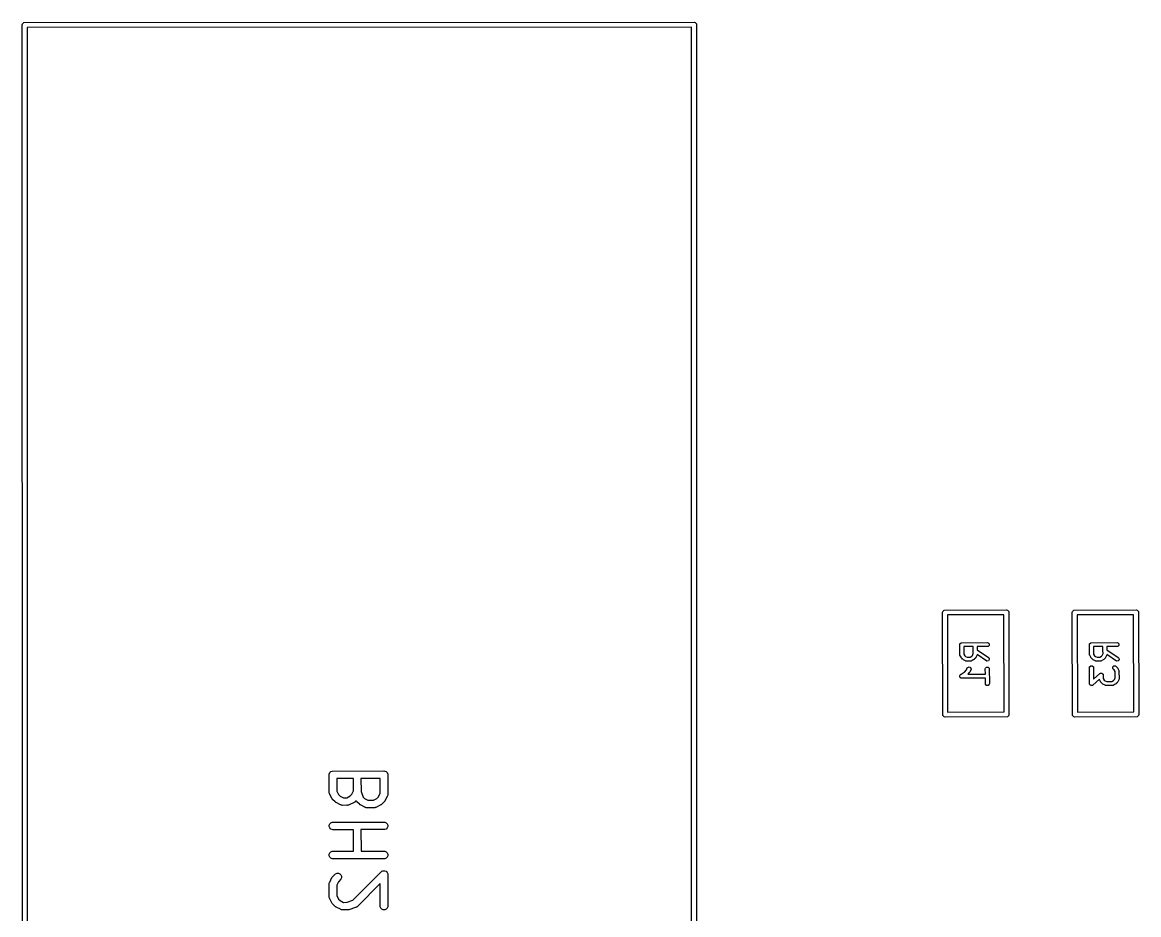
# Model space of a CAD drawing. Extents: x 0.37 to 2.33, y 0.09 to 1.51.
# Drawn here: x 1.465 to 2.326, y 0.819 to 1.507 of the extents above; entities that cross this region are included whole.
import ezdxf

# ---------------------------------------------------------------- set-up
doc = ezdxf.new("R2010")
doc.units = 0
doc.header["$MEASUREMENT"] = 0
doc.layers.add('BLACK', color=7, linetype='CONTINUOUS')

msp = doc.modelspace()

# ---------------------------------------------------------------- linework, layer by layer
at = {"layer": 'BLACK', "linetype": 'CONTINUOUS'}
for p, q in [((1.46531, 1.50548), (1.46637, 1.50654)), ((1.46637, 1.50654), (1.98287, 1.50669)), ((1.98287, 1.50669), (1.98363, 1.50654)), ((1.98363, 1.50654), (1.98469, 1.50548)), ((1.46516, 1.50472), (1.46531, 1.50548)), ((1.46531, 0.09452), (1.46516, 1.50472)), ((1.98091, 1.5029), (1.46894, 1.50276)), ((1.46894, 1.50276), (1.46909, 0.0971)), ((1.98106, 0.09724), (1.98091, 1.5029)), ((1.98469, 1.50548), (1.98484, 0.09528)), ((2.17441, 1.05187), (2.17456, 1.05262)), ((2.17456, 0.97238), (2.17441, 1.05187)), ((2.17456, 1.05262), (2.17562, 1.05369)), ((2.17562, 1.05369), (2.22362, 1.05384)), ((2.22166, 1.05004), (2.1782, 1.04991)), ((2.1782, 1.04991), (2.17834, 0.97496)), ((2.2218, 0.97509), (2.22166, 1.05004)), ((2.22362, 1.05384), (2.22438, 1.05369)), ((2.22438, 1.05369), (2.22544, 1.05262)), ((2.22544, 1.05262), (2.22559, 0.97313)), ((2.27441, 1.05187), (2.27456, 1.05262)), ((2.27456, 0.97238), (2.27441, 1.05187)), ((2.27456, 1.05262), (2.27562, 1.05369)), ((2.27562, 1.05369), (2.32362, 1.05384)), ((2.32166, 1.05004), (2.2782, 1.04991)), ((2.2782, 1.04991), (2.27834, 0.97496)), ((2.3218, 0.97509), (2.32166, 1.05004)), ((2.32362, 1.05384), (2.32438, 1.05369)), ((2.32438, 1.05369), (2.32544, 1.05262)), ((2.32544, 1.05262), (2.32559, 0.97313)), ((2.18768, 1.02703), (2.1878, 1.02763)), ((2.18779, 1.01973), (2.18768, 1.02703)), ((2.1878, 1.02763), (2.18866, 1.02848)), ((2.18866, 1.02848), (2.20894, 1.0286)), ((2.19802, 1.02551), (2.19074, 1.02546)), ((2.19074, 1.02546), (2.19083, 1.01975)), ((2.19806, 1.02272), (2.19802, 1.02551)), ((2.20955, 1.02557), (2.20106, 1.02552)), ((2.20106, 1.02552), (2.20109, 1.02307)), ((2.20894, 1.0286), (2.20955, 1.02848)), ((2.20955, 1.02848), (2.2104, 1.02763)), ((2.2104, 1.02643), (2.20955, 1.02557)), ((2.2104, 1.02763), (2.2104, 1.02643)), ((2.28768, 1.02703), (2.2878, 1.02763)), ((2.28779, 1.01973), (2.28768, 1.02703)), ((2.2878, 1.02763), (2.28866, 1.02848)), ((2.28866, 1.02848), (2.30894, 1.0286)), ((2.29802, 1.02551), (2.29074, 1.02546)), ((2.29074, 1.02546), (2.29083, 1.01975)), ((2.29806, 1.02272), (2.29802, 1.02551)), ((2.30955, 1.02557), (2.30106, 1.02552)), ((2.30106, 1.02552), (2.30109, 1.02307)), ((2.30894, 1.0286), (2.30955, 1.02848)), ((2.30955, 1.02848), (2.3104, 1.02763)), ((2.3104, 1.02643), (2.30955, 1.02557)), ((2.3104, 1.02763), (2.3104, 1.02643)), ((2.18769, 1.01942), (2.18779, 1.01973)), ((2.1878, 1.019), (2.18769, 1.01942)), ((2.1878, 1.01893), (2.1878, 1.019)), ((2.18783, 1.0189), (2.1878, 1.01893)), ((2.18785, 1.01883), (2.18783, 1.0189)), ((2.18874, 1.01723), (2.18785, 1.01883)), ((2.18874, 1.01705), (2.18874, 1.01723)), ((2.18908, 1.01654), (2.18874, 1.01705)), ((2.18916, 1.01647), (2.18908, 1.01654)), ((2.18917, 1.01646), (2.18916, 1.01647)), ((2.18916, 1.01647), (2.18916, 1.01647)), ((2.1899, 1.01582), (2.18917, 1.01646)), ((2.18994, 1.01569), (2.1899, 1.01582)), ((2.19043, 1.01531), (2.18994, 1.01569)), ((2.19083, 1.01975), (2.19156, 1.01844)), ((2.19156, 1.01844), (2.19222, 1.01785)), ((2.19222, 1.01785), (2.19352, 1.01727)), ((2.19352, 1.01727), (2.19559, 1.01735)), ((2.19559, 1.01735), (2.19691, 1.01808)), ((2.19691, 1.01808), (2.1975, 1.01874)), ((2.1975, 1.01874), (2.1981, 1.02009)), ((2.19803, 1.02268), (2.19806, 1.02272)), ((2.19806, 1.02252), (2.19803, 1.02268)), ((2.1981, 1.02009), (2.19806, 1.02252)), ((2.19881, 1.0156), (2.1983, 1.01526)), ((2.19888, 1.01568), (2.19881, 1.0156)), ((2.19889, 1.01569), (2.19888, 1.01569)), ((2.19888, 1.01569), (2.19888, 1.01568)), ((2.19953, 1.01642), (2.19889, 1.01569)), ((2.19966, 1.01647), (2.19953, 1.01642)), ((2.20004, 1.01695), (2.19966, 1.01647)), ((2.20008, 1.01705), (2.20004, 1.01695)), ((2.20009, 1.01705), (2.20008, 1.01705)), ((2.20084, 1.01874), (2.20009, 1.01706)), ((2.20009, 1.01706), (2.20009, 1.01705)), ((2.20102, 1.01893), (2.20084, 1.01874)), ((2.20111, 1.01934), (2.20102, 1.01893)), ((2.20109, 1.02307), (2.20985, 1.01707)), ((2.20112, 1.01937), (2.20111, 1.01934)), ((2.2086, 1.01424), (2.20112, 1.01937)), ((2.21048, 1.01544), (2.20979, 1.01445)), ((2.20985, 1.01707), (2.21027, 1.01663)), ((2.21027, 1.01663), (2.21048, 1.01544)), ((2.28769, 1.01942), (2.28779, 1.01973)), ((2.2878, 1.019), (2.28769, 1.01942)), ((2.2878, 1.01893), (2.2878, 1.019)), ((2.28783, 1.0189), (2.2878, 1.01893)), ((2.28785, 1.01883), (2.28783, 1.0189)), ((2.28874, 1.01723), (2.28785, 1.01883)), ((2.28874, 1.01705), (2.28874, 1.01723)), ((2.28908, 1.01654), (2.28874, 1.01705)), ((2.28916, 1.01647), (2.28908, 1.01654)), ((2.28917, 1.01646), (2.28916, 1.01647)), ((2.28916, 1.01647), (2.28916, 1.01647)), ((2.2899, 1.01582), (2.28917, 1.01646)), ((2.28994, 1.01569), (2.2899, 1.01582)), ((2.29043, 1.01531), (2.28994, 1.01569)), ((2.29083, 1.01975), (2.29156, 1.01844)), ((2.29156, 1.01844), (2.29222, 1.01785)), ((2.29222, 1.01785), (2.29352, 1.01727)), ((2.29352, 1.01727), (2.29559, 1.01735)), ((2.29559, 1.01735), (2.29691, 1.01808)), ((2.29691, 1.01808), (2.2975, 1.01874)), ((2.2975, 1.01874), (2.2981, 1.02009)), ((2.29803, 1.02268), (2.29806, 1.02272)), ((2.29806, 1.02252), (2.29803, 1.02268)), ((2.2981, 1.02009), (2.29806, 1.02252)), ((2.29881, 1.0156), (2.2983, 1.01526)), ((2.29888, 1.01568), (2.29881, 1.0156)), ((2.29889, 1.01569), (2.29888, 1.01569)), ((2.29888, 1.01569), (2.29888, 1.01568)), ((2.29953, 1.01642), (2.29889, 1.01569)), ((2.29966, 1.01647), (2.29953, 1.01642)), ((2.30004, 1.01695), (2.29966, 1.01647)), ((2.30008, 1.01705), (2.30004, 1.01695)), ((2.30009, 1.01705), (2.30008, 1.01705)), ((2.30084, 1.01874), (2.30009, 1.01706)), ((2.30009, 1.01706), (2.30009, 1.01705)), ((2.30102, 1.01893), (2.30084, 1.01874)), ((2.30111, 1.01934), (2.30102, 1.01893)), ((2.30109, 1.02307), (2.30985, 1.01707)), ((2.30112, 1.01937), (2.30111, 1.01934)), ((2.3086, 1.01424), (2.30112, 1.01937)), ((2.31048, 1.01544), (2.30979, 1.01445)), ((2.30985, 1.01707), (2.31027, 1.01663)), ((2.31027, 1.01663), (2.31048, 1.01544)), ((2.19053, 1.01527), (2.19043, 1.01531)), ((2.19053, 1.01526), (2.19053, 1.01527)), ((2.19222, 1.01451), (2.19053, 1.01526)), ((2.19053, 1.01526), (2.19053, 1.01526)), ((2.19132, 1.00589), (2.19281, 1.0075)), ((2.1924, 1.01433), (2.19222, 1.01451)), ((2.19282, 1.01424), (2.1924, 1.01433)), ((2.19281, 1.0075), (2.19347, 1.00899)), ((2.1929, 1.01421), (2.19282, 1.01424)), ((2.19293, 1.01422), (2.1929, 1.01421)), ((2.19301, 1.01421), (2.19293, 1.01422)), ((2.19566, 1.0143), (2.19301, 1.01421)), ((2.19347, 1.00899), (2.19385, 1.00947)), ((2.19385, 1.00947), (2.19499, 1.00985)), ((2.19499, 1.00985), (2.19607, 1.00931)), ((2.19645, 1.00817), (2.1954, 1.00581)), ((2.19593, 1.01421), (2.19566, 1.0143)), ((2.19634, 1.01432), (2.19593, 1.01421)), ((2.19607, 1.00931), (2.19645, 1.00817)), ((2.19642, 1.01433), (2.19634, 1.01432)), ((2.19645, 1.01435), (2.19642, 1.01433)), ((2.19652, 1.01437), (2.19645, 1.01435)), ((2.19812, 1.01526), (2.19652, 1.01437)), ((2.1983, 1.01526), (2.19812, 1.01526)), ((2.20737, 1.00828), (2.20749, 1.00888)), ((2.20741, 1.00422), (2.20737, 1.00828)), ((2.20749, 1.00888), (2.20834, 1.00974)), ((2.20834, 1.00974), (2.20955, 1.00974)), ((2.20979, 1.01445), (2.2086, 1.01424)), ((2.20955, 1.00974), (2.2104, 1.00888)), ((2.2104, 1.00888), (2.21052, 0.99703)), ((2.28768, 1.00922), (2.2878, 1.00982)), ((2.2878, 0.997), (2.28768, 1.00922)), ((2.2878, 1.00982), (2.28866, 1.01067)), ((2.28866, 1.01067), (2.28986, 1.01067)), ((2.28986, 1.01067), (2.29071, 1.00982)), ((2.29053, 1.01527), (2.29043, 1.01531)), ((2.29053, 1.01526), (2.29053, 1.01527)), ((2.29222, 1.01451), (2.29053, 1.01526)), ((2.29053, 1.01526), (2.29053, 1.01526)), ((2.29071, 1.00982), (2.2908, 1.00038)), ((2.2924, 1.01433), (2.29222, 1.01451)), ((2.29282, 1.01424), (2.2924, 1.01433)), ((2.2929, 1.01421), (2.29282, 1.01424)), ((2.29293, 1.01422), (2.2929, 1.01421)), ((2.29301, 1.01421), (2.29293, 1.01422)), ((2.29566, 1.0143), (2.29301, 1.01421)), ((2.29593, 1.01421), (2.29566, 1.0143)), ((2.29634, 1.01432), (2.29593, 1.01421)), ((2.29642, 1.01433), (2.29634, 1.01432)), ((2.29645, 1.01435), (2.29642, 1.01433)), ((2.29652, 1.01437), (2.29645, 1.01435)), ((2.29812, 1.01526), (2.29652, 1.01437)), ((2.2983, 1.01526), (2.29812, 1.01526)), ((2.30561, 1.00982), (2.30647, 1.01067)), ((2.30561, 1.00862), (2.30561, 1.00982)), ((2.30595, 1.00811), (2.30561, 1.00862)), ((2.30664, 1.0075), (2.30595, 1.00811)), ((2.30647, 1.01067), (2.30767, 1.01067)), ((2.30737, 1.00618), (2.30664, 1.0075)), ((2.30767, 1.01067), (2.30903, 1.00947)), ((2.30979, 1.01445), (2.3086, 1.01424)), ((2.30903, 1.00947), (2.30904, 1.00947)), ((2.30904, 1.00947), (2.30904, 1.00946)), ((2.30904, 1.00946), (2.30912, 1.0094)), ((2.30912, 1.0094), (2.30946, 1.00888)), ((2.30946, 1.00888), (2.30946, 1.00871)), ((2.30946, 1.00871), (2.31035, 1.00711)), ((2.31035, 1.00711), (2.31037, 1.00704)), ((2.31037, 1.00704), (2.3104, 1.00701)), ((2.3104, 1.00701), (2.3104, 1.00694)), ((2.3104, 1.00694), (2.31051, 1.00652)), ((2.18771, 1.00235), (2.1878, 1.0028)), ((2.1878, 1.00222), (2.18771, 1.00235)), ((2.1878, 1.00326), (2.18792, 1.00337)), ((2.1878, 1.0028), (2.1878, 1.00326)), ((2.1878, 1.00205), (2.1878, 1.00222)), ((2.18813, 1.00173), (2.1878, 1.00205)), ((2.18792, 1.00337), (2.18795, 1.00353)), ((2.18795, 1.00353), (2.18839, 1.00385)), ((2.18838, 1.00135), (2.18813, 1.00173)), ((2.18854, 1.00132), (2.18838, 1.00135)), ((2.18839, 1.00385), (2.18866, 1.00411)), ((2.18866, 1.0012), (2.18854, 1.00132)), ((2.18866, 1.00411), (2.18876, 1.00411)), ((2.18926, 1.00108), (2.18866, 1.0012)), ((2.18876, 1.00411), (2.1912, 1.00584)), ((2.20744, 1.00119), (2.18926, 1.00108)), ((2.1912, 1.00584), (2.19132, 1.00589)), ((2.1948, 1.00516), (2.19386, 1.00414)), ((2.19386, 1.00414), (2.20741, 1.00422)), ((2.19498, 1.00522), (2.1948, 1.00516)), ((2.19535, 1.0057), (2.19498, 1.00522)), ((2.1954, 1.0058), (2.19535, 1.0057)), ((2.1954, 1.00581), (2.1954, 1.0058)), ((2.1954, 1.0058), (2.1954, 1.0058)), ((2.20749, 0.99643), (2.20744, 1.00119)), ((2.29528, 1.00031), (2.29029, 0.99585)), ((2.2908, 1.00038), (2.29572, 1.00478)), ((2.2953, 1.00026), (2.29528, 1.00031)), ((2.2953, 1.00018), (2.2953, 1.00026)), ((2.29533, 1.00015), (2.2953, 1.00018)), ((2.29535, 1.00008), (2.29533, 1.00015)), ((2.29624, 0.99848), (2.29535, 1.00008)), ((2.29572, 1.00478), (2.29611, 1.005)), ((2.29611, 1.005), (2.29615, 1.00505)), ((2.29615, 1.00505), (2.29619, 1.00505)), ((2.29619, 1.00505), (2.29625, 1.00509)), ((2.29624, 0.99831), (2.29624, 0.99848)), ((2.29658, 0.99779), (2.29624, 0.99831)), ((2.29625, 1.00509), (2.29681, 1.00505)), ((2.29681, 1.00505), (2.29736, 1.00505)), ((2.29736, 1.00505), (2.2974, 1.00501)), ((2.2974, 1.00501), (2.29745, 1.00501)), ((2.29745, 1.00501), (2.29782, 1.00459)), ((2.29782, 1.00459), (2.29821, 1.0042)), ((2.29821, 1.0042), (2.29821, 1.00414)), ((2.29821, 1.00414), (2.29825, 1.0041)), ((2.29825, 1.0041), (2.29823, 1.00377)), ((2.29823, 1.00377), (2.29832, 1.00101)), ((2.29832, 1.00101), (2.29906, 0.99969)), ((2.29906, 0.99969), (2.29972, 0.99911)), ((2.29972, 0.99911), (2.30105, 0.99851)), ((2.30105, 0.99851), (2.30497, 0.9986)), ((2.30497, 0.9986), (2.30629, 0.99934)), ((2.30629, 0.99934), (2.30687, 1)), ((2.30687, 1), (2.30747, 1.00133)), ((2.30747, 1.00133), (2.30737, 1.00618)), ((2.30941, 0.9982), (2.30904, 0.99772)), ((2.30946, 0.9983), (2.30941, 0.9982)), ((2.31021, 0.99999), (2.30946, 0.99831)), ((2.30946, 0.99831), (2.30946, 0.99831)), ((2.30946, 0.99831), (2.30946, 0.9983)), ((2.3104, 1.00018), (2.31021, 0.99999)), ((2.31048, 1.0006), (2.3104, 1.00018)), ((2.31051, 1.00652), (2.31041, 1.00622)), ((2.31041, 1.00622), (2.31052, 1.00078)), ((2.31051, 1.00067), (2.31048, 1.0006)), ((2.31052, 1.00078), (2.3105, 1.00071)), ((2.3105, 1.00071), (2.31051, 1.00067)), ((2.20834, 0.99558), (2.20749, 0.99643)), ((2.20955, 0.99558), (2.20834, 0.99558)), ((2.2104, 0.99643), (2.20955, 0.99558)), ((2.21052, 0.99703), (2.2104, 0.99643)), ((2.28777, 0.99653), (2.2878, 0.997)), ((2.2878, 0.99649), (2.28777, 0.99653)), ((2.2878, 0.99643), (2.2878, 0.99649)), ((2.28819, 0.99604), (2.2878, 0.99643)), ((2.28856, 0.99562), (2.28819, 0.99604)), ((2.28862, 0.99562), (2.28856, 0.99562)), ((2.28866, 0.99558), (2.28862, 0.99562)), ((2.28921, 0.99558), (2.28866, 0.99558)), ((2.28976, 0.99554), (2.28921, 0.99558)), ((2.28983, 0.99558), (2.28976, 0.99554)), ((2.28986, 0.99558), (2.28983, 0.99558)), ((2.28991, 0.99562), (2.28986, 0.99558)), ((2.29029, 0.99585), (2.28991, 0.99562)), ((2.29666, 0.99773), (2.29658, 0.99779)), ((2.29666, 0.99772), (2.29666, 0.99773)), ((2.29667, 0.99772), (2.29666, 0.99772)), ((2.2974, 0.99707), (2.29667, 0.99772)), ((2.29744, 0.99694), (2.2974, 0.99707)), ((2.29793, 0.99656), (2.29744, 0.99694)), ((2.29803, 0.99652), (2.29793, 0.99656)), ((2.29972, 0.99576), (2.29803, 0.99652)), ((2.29803, 0.99652), (2.29803, 0.99652)), ((2.29803, 0.99652), (2.29803, 0.99652)), ((2.2999, 0.99558), (2.29972, 0.99576)), ((2.30032, 0.9955), (2.2999, 0.99558)), ((2.30039, 0.99546), (2.30032, 0.9955)), ((2.30043, 0.99547), (2.30039, 0.99546)), ((2.30051, 0.99546), (2.30043, 0.99547)), ((2.30501, 0.99556), (2.30051, 0.99546)), ((2.30531, 0.99546), (2.30501, 0.99556)), ((2.30572, 0.99558), (2.30531, 0.99546)), ((2.3058, 0.99558), (2.30572, 0.99558)), ((2.30582, 0.9956), (2.3058, 0.99558)), ((2.3059, 0.99562), (2.30582, 0.9956)), ((2.3075, 0.99652), (2.3059, 0.99562)), ((2.30767, 0.99652), (2.3075, 0.99652)), ((2.30818, 0.99686), (2.30767, 0.99652)), ((2.30825, 0.99693), (2.30818, 0.99686)), ((2.30826, 0.99694), (2.30825, 0.99693)), ((2.3089, 0.99767), (2.30826, 0.99695)), ((2.30826, 0.99695), (2.30826, 0.99694)), ((2.30904, 0.99772), (2.3089, 0.99767)), ((2.17562, 0.97131), (2.17456, 0.97238)), ((2.17834, 0.97496), (2.2218, 0.97509)), ((2.22544, 0.97238), (2.22438, 0.97131)), ((2.22559, 0.97313), (2.22544, 0.97238)), ((2.27562, 0.97131), (2.27456, 0.97238)), ((2.27834, 0.97496), (2.3218, 0.97509)), ((2.32544, 0.97238), (2.32438, 0.97131)), ((2.32559, 0.97313), (2.32544, 0.97238)), ((2.17638, 0.97116), (2.17562, 0.97131)), ((2.22438, 0.97131), (2.17638, 0.97116)), ((2.27638, 0.97116), (2.27562, 0.97131)), ((2.32438, 0.97131), (2.27638, 0.97116)), ((1.7029, 0.92913), (1.70396, 0.92957)), ((1.70396, 0.92957), (1.74391, 0.92962)), ((1.74391, 0.92962), (1.74448, 0.92957)), ((1.74448, 0.92957), (1.74555, 0.92913)), ((1.70158, 0.92667), (1.70164, 0.92725)), ((1.70164, 0.91401), (1.70158, 0.92667)), ((1.70164, 0.92725), (1.70208, 0.92831)), ((1.70208, 0.92831), (1.7029, 0.92913)), ((1.72034, 0.92374), (1.70745, 0.92372)), ((1.70745, 0.92372), (1.70749, 0.91416)), ((1.72038, 0.91433), (1.72034, 0.92374)), ((1.74096, 0.92377), (1.72619, 0.92375)), ((1.72619, 0.92375), (1.72624, 0.91389)), ((1.74101, 0.91246), (1.74096, 0.92377)), ((1.74555, 0.92913), (1.74636, 0.92831)), ((1.74636, 0.92831), (1.7468, 0.92725)), ((1.7468, 0.92725), (1.74686, 0.91167)), ((1.70161, 0.91392), (1.70164, 0.91401)), ((1.70164, 0.91348), (1.70161, 0.91392)), ((1.70164, 0.91297), (1.70164, 0.91348)), ((1.70168, 0.91287), (1.70164, 0.91297)), ((1.70169, 0.91277), (1.70168, 0.91287)), ((1.7019, 0.91223), (1.70169, 0.91277)), ((1.70381, 0.90851), (1.7019, 0.91223)), ((1.70749, 0.91416), (1.70888, 0.91145)), ((1.71907, 0.91163), (1.72038, 0.91433)), ((1.72624, 0.91389), (1.72775, 0.90946)), ((1.73969, 0.90975), (1.74101, 0.91246)), ((1.70396, 0.90816), (1.70381, 0.90851)), ((1.70405, 0.90804), (1.70396, 0.90816)), ((1.70408, 0.90799), (1.70405, 0.90804)), ((1.70414, 0.90794), (1.70408, 0.90799)), ((1.70432, 0.90771), (1.70414, 0.90794)), ((1.70625, 0.90585), (1.70432, 0.90771)), ((1.70648, 0.90559), (1.70625, 0.90585)), ((1.7066, 0.90551), (1.70648, 0.90559)), ((1.70665, 0.90547), (1.7066, 0.90551)), ((1.70672, 0.90544), (1.70665, 0.90547)), ((1.70697, 0.90528), (1.70672, 0.90544)), ((1.71035, 0.90364), (1.70697, 0.90528)), ((1.70888, 0.91145), (1.71011, 0.91026)), ((1.71011, 0.91026), (1.71279, 0.90896)), ((1.71039, 0.90359), (1.71035, 0.90364)), ((1.71074, 0.90345), (1.71039, 0.90359)), ((1.71279, 0.90896), (1.71516, 0.90899)), ((1.71516, 0.90899), (1.71788, 0.91039)), ((1.72083, 0.90533), (1.71711, 0.90341)), ((1.71788, 0.91039), (1.71907, 0.91163)), ((1.72117, 0.90547), (1.72083, 0.90533)), ((1.72129, 0.90556), (1.72117, 0.90547)), ((1.72134, 0.90559), (1.72129, 0.90556)), ((1.7214, 0.90565), (1.72134, 0.90559)), ((1.72162, 0.90584), (1.7214, 0.90565)), ((1.7225, 0.90674), (1.72162, 0.90584)), ((1.72259, 0.90646), (1.7225, 0.90674)), ((1.72266, 0.90638), (1.72259, 0.90646)), ((1.7227, 0.90628), (1.72266, 0.90638)), ((1.72307, 0.90584), (1.7227, 0.90628)), ((1.725, 0.90397), (1.72307, 0.90584)), ((1.72522, 0.90372), (1.725, 0.90397)), ((1.72535, 0.90364), (1.72522, 0.90372)), ((1.72539, 0.90359), (1.72535, 0.90364)), ((1.72546, 0.90356), (1.72539, 0.90359)), ((1.72571, 0.90341), (1.72546, 0.90356)), ((1.72775, 0.90946), (1.72886, 0.90839)), ((1.72886, 0.90839), (1.73155, 0.90708)), ((1.73155, 0.90708), (1.73579, 0.90712)), ((1.73579, 0.90712), (1.7385, 0.90852)), ((1.7385, 0.90852), (1.73969, 0.90975)), ((1.7418, 0.90359), (1.74145, 0.90345)), ((1.74191, 0.90369), (1.7418, 0.90359)), ((1.74197, 0.90372), (1.74191, 0.90369)), ((1.74202, 0.90378), (1.74197, 0.90372)), ((1.74224, 0.90396), (1.74202, 0.90378)), ((1.74411, 0.90589), (1.74224, 0.90396)), ((1.74436, 0.90611), (1.74411, 0.90589)), ((1.74444, 0.90624), (1.74436, 0.90611)), ((1.74449, 0.90628), (1.74444, 0.90624)), ((1.74452, 0.90636), (1.74449, 0.90628)), ((1.74467, 0.9066), (1.74452, 0.90636)), ((1.74631, 0.90999), (1.74467, 0.9066)), ((1.74636, 0.91003), (1.74631, 0.90999)), ((1.74651, 0.91038), (1.74636, 0.91003)), ((1.74675, 0.91089), (1.74651, 0.91038)), ((1.74676, 0.911), (1.74675, 0.91089)), ((1.7468, 0.9111), (1.74676, 0.911)), ((1.74686, 0.91167), (1.7468, 0.9111)), ((1.71126, 0.9032), (1.71074, 0.90345)), ((1.71136, 0.90319), (1.71126, 0.9032)), ((1.71146, 0.90315), (1.71136, 0.90319)), ((1.71204, 0.9031), (1.71146, 0.90315)), ((1.71535, 0.90314), (1.71204, 0.9031)), ((1.71542, 0.90312), (1.71535, 0.90314)), ((1.71578, 0.90315), (1.71542, 0.90312)), ((1.71636, 0.90315), (1.71578, 0.90315)), ((1.71646, 0.90319), (1.71636, 0.90315)), ((1.71656, 0.9032), (1.71646, 0.90319)), ((1.71711, 0.90341), (1.71656, 0.9032)), ((1.72909, 0.90177), (1.72571, 0.90341)), ((1.72914, 0.90172), (1.72909, 0.90177)), ((1.72949, 0.90158), (1.72914, 0.90172)), ((1.73, 0.90133), (1.72949, 0.90158)), ((1.73011, 0.90132), (1.73, 0.90133)), ((1.73021, 0.90128), (1.73011, 0.90132)), ((1.73078, 0.90122), (1.73021, 0.90128)), ((1.73597, 0.90127), (1.73078, 0.90122)), ((1.73604, 0.90125), (1.73597, 0.90127)), ((1.73644, 0.90127), (1.73604, 0.90125)), ((1.73698, 0.90128), (1.73644, 0.90127)), ((1.73708, 0.90132), (1.73698, 0.90128)), ((1.73719, 0.90133), (1.73708, 0.90132)), ((1.73773, 0.90153), (1.73719, 0.90133)), ((1.74145, 0.90345), (1.73773, 0.90153)), ((1.70164, 0.88788), (1.70208, 0.88894)), ((1.70164, 0.88673), (1.70164, 0.88788)), ((1.70208, 0.88566), (1.70164, 0.88673)), ((1.70208, 0.88894), (1.7029, 0.88976)), ((1.7029, 0.88976), (1.70396, 0.8902)), ((1.70396, 0.8902), (1.74391, 0.89025)), ((1.74391, 0.89025), (1.74448, 0.8902)), ((1.74448, 0.8902), (1.74555, 0.88976)), ((1.74555, 0.88976), (1.74636, 0.88894)), ((1.74636, 0.88894), (1.7468, 0.88788)), ((1.7468, 0.88673), (1.74636, 0.88566)), ((1.7468, 0.88788), (1.7468, 0.88673)), ((1.7029, 0.88485), (1.70208, 0.88566)), ((1.70396, 0.88441), (1.7029, 0.88485)), ((1.70454, 0.88435), (1.70396, 0.88441)), ((1.72034, 0.88437), (1.70454, 0.88435)), ((1.72038, 0.86772), (1.72034, 0.88437)), ((1.74448, 0.88441), (1.72619, 0.88438)), ((1.72619, 0.88438), (1.72623, 0.86773)), ((1.74555, 0.88485), (1.74448, 0.88441)), ((1.74636, 0.88566), (1.74555, 0.88485)), ((1.70164, 0.86538), (1.70208, 0.86645)), ((1.70164, 0.86423), (1.70164, 0.86538)), ((1.70208, 0.86316), (1.70164, 0.86423)), ((1.70208, 0.86645), (1.7029, 0.86726)), ((1.7029, 0.86235), (1.70208, 0.86316)), ((1.7029, 0.86726), (1.70396, 0.8677)), ((1.70396, 0.86191), (1.7029, 0.86235)), ((1.70396, 0.8677), (1.72038, 0.86772)), ((1.70454, 0.86185), (1.70396, 0.86191)), ((1.74448, 0.86191), (1.70454, 0.86185)), ((1.72623, 0.86773), (1.74391, 0.86776)), ((1.74391, 0.86776), (1.74448, 0.8677)), ((1.74448, 0.8677), (1.74555, 0.86726)), ((1.74555, 0.86235), (1.74448, 0.86191)), ((1.74555, 0.86726), (1.74636, 0.86645)), ((1.74636, 0.86316), (1.74555, 0.86235)), ((1.74636, 0.86645), (1.7468, 0.86538)), ((1.7468, 0.86423), (1.74636, 0.86316)), ((1.7468, 0.86538), (1.7468, 0.86423)), ((1.71992, 0.82992), (1.74182, 0.85189)), ((1.74182, 0.85189), (1.74227, 0.85226)), ((1.74227, 0.85226), (1.74302, 0.85257)), ((1.74302, 0.85257), (1.74333, 0.8527)), ((1.74333, 0.8527), (1.74448, 0.8527)), ((1.74448, 0.8527), (1.74555, 0.85226)), ((1.74555, 0.85226), (1.74636, 0.85145)), ((1.70169, 0.84309), (1.70194, 0.8436)), ((1.70194, 0.8436), (1.70208, 0.84395)), ((1.70208, 0.84395), (1.70213, 0.844)), ((1.70213, 0.844), (1.70377, 0.84738)), ((1.70377, 0.84738), (1.70393, 0.84763)), ((1.70393, 0.84763), (1.70396, 0.8477)), ((1.70396, 0.8477), (1.704, 0.84774)), ((1.704, 0.84774), (1.70408, 0.84787)), ((1.70408, 0.84787), (1.70433, 0.84809)), ((1.70433, 0.84809), (1.7062, 0.85002)), ((1.7062, 0.85002), (1.70665, 0.85039)), ((1.70665, 0.85039), (1.70771, 0.85083)), ((1.70875, 0.84423), (1.70744, 0.84153)), ((1.70771, 0.85083), (1.70886, 0.85083)), ((1.71074, 0.84629), (1.70875, 0.84423)), ((1.70886, 0.85083), (1.70993, 0.85039)), ((1.70993, 0.85039), (1.71074, 0.84957)), ((1.71074, 0.84957), (1.71118, 0.84851)), ((1.71118, 0.84736), (1.71074, 0.84629)), ((1.71118, 0.84851), (1.71118, 0.84736)), ((1.74636, 0.85145), (1.74662, 0.85083)), ((1.74662, 0.85083), (1.7468, 0.85038)), ((1.7468, 0.85038), (1.74686, 0.82543)), ((1.70158, 0.84231), (1.70164, 0.84288)), ((1.70163, 0.83339), (1.70158, 0.84231)), ((1.70164, 0.84288), (1.70168, 0.84298)), ((1.70168, 0.84298), (1.70169, 0.84309)), ((1.70744, 0.84153), (1.70749, 0.83355)), ((1.74097, 0.84276), (1.7235, 0.82522)), ((1.74101, 0.82486), (1.74097, 0.84276)), ((1.70161, 0.8333), (1.70163, 0.83339)), ((1.70164, 0.83287), (1.70161, 0.8333)), ((1.70164, 0.83236), (1.70164, 0.83287)), ((1.70168, 0.83226), (1.70164, 0.83236)), ((1.70169, 0.83215), (1.70168, 0.83226)), ((1.7019, 0.83161), (1.70169, 0.83215)), ((1.70381, 0.82789), (1.7019, 0.83161)), ((1.70396, 0.82754), (1.70381, 0.82789)), ((1.70405, 0.82743), (1.70396, 0.82754)), ((1.70408, 0.82737), (1.70405, 0.82743)), ((1.70414, 0.82732), (1.70408, 0.82737)), ((1.70432, 0.8271), (1.70414, 0.82732)), ((1.70625, 0.82523), (1.70432, 0.8271)), ((1.70749, 0.83355), (1.70888, 0.83084)), ((1.70888, 0.83084), (1.71011, 0.82965)), ((1.71011, 0.82965), (1.71279, 0.82835)), ((1.71279, 0.82835), (1.71544, 0.82838)), ((1.71544, 0.82838), (1.71992, 0.82992)), ((1.70648, 0.82498), (1.70625, 0.82523)), ((1.7066, 0.8249), (1.70648, 0.82498)), ((1.70665, 0.82485), (1.7066, 0.8249)), ((1.70672, 0.82482), (1.70665, 0.82485)), ((1.70697, 0.82467), (1.70672, 0.82482)), ((1.71035, 0.82303), (1.70697, 0.82467)), ((1.71039, 0.82298), (1.71035, 0.82303)), ((1.71074, 0.82283), (1.71039, 0.82298)), ((1.71126, 0.82259), (1.71074, 0.82283)), ((1.71136, 0.82258), (1.71126, 0.82259)), ((1.71146, 0.82254), (1.71136, 0.82258)), ((1.71204, 0.82248), (1.71146, 0.82254)), ((1.71579, 0.82253), (1.71204, 0.82248)), ((1.71615, 0.8225), (1.71579, 0.82253)), ((1.7163, 0.82254), (1.71615, 0.8225)), ((1.71636, 0.82254), (1.7163, 0.82254)), ((1.71643, 0.82257), (1.71636, 0.82254)), ((1.71672, 0.82263), (1.71643, 0.82257)), ((1.72191, 0.82441), (1.71672, 0.82263)), ((1.72199, 0.82441), (1.72191, 0.82441)), ((1.72236, 0.82457), (1.72199, 0.82441)), ((1.72287, 0.82474), (1.72236, 0.82457)), ((1.72295, 0.82481), (1.72287, 0.82474)), ((1.72305, 0.82485), (1.72295, 0.82481)), ((1.7235, 0.82522), (1.72305, 0.82485)), ((1.74145, 0.82379), (1.74101, 0.82486)), ((1.74227, 0.82298), (1.74145, 0.82379)), ((1.74333, 0.82254), (1.74227, 0.82298)), ((1.74448, 0.82254), (1.74333, 0.82254)), ((1.74555, 0.82298), (1.74448, 0.82254)), ((1.74636, 0.82379), (1.74555, 0.82298)), ((1.7468, 0.82486), (1.74636, 0.82379)), ((1.74686, 0.82543), (1.7468, 0.82486))]:
    msp.add_line(p, q, dxfattribs=at)

doc.saveas('drawing.dxf')
